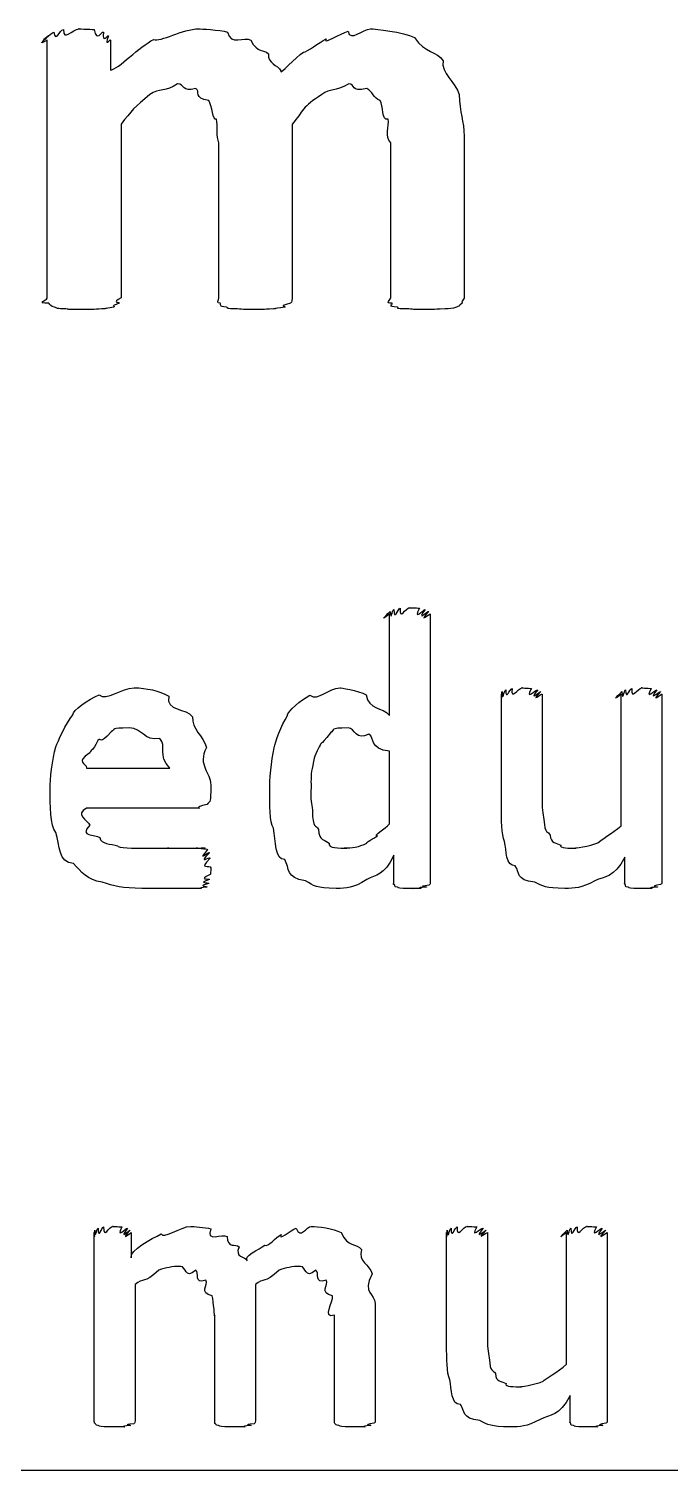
# Model space of a CAD drawing. Header units: millimetres. Extents: x 0 to 216, y 0 to 279.
# Drawn here: x 122.81 to 128.44, y 249.59 to 262.27 of the extents above; entities that cross this region are included whole.
import ezdxf

# ---------------------------------------------------------------- set-up
doc = ezdxf.new("R2010")
doc.units = ezdxf.units.MM
doc.layers.get('0').update_dxf_attribs({"linetype": 'CONTINUOUS'})

msp = doc.modelspace()

# ---------------------------------------------------------------- linework, layer by layer
at = {"color": 0}
for p, q in [((122.968, 259.897), (122.968, 262.168)), ((123.524, 262.168), (123.524, 261.903)), ((123.618, 261.429), (123.618, 259.902)), ((125.123, 261.429), (125.123, 259.902)), ((126.633, 261.324), (126.633, 259.897)), ((124.478, 259.902), (124.478, 261.264)), ((125.989, 259.902), (125.989, 261.264)), ((125.978, 256.228), (125.978, 257.121)), ((126.336, 257.121), (126.336, 254.762)), ((126.962, 255.429), (126.962, 256.416)), ((127.32, 256.416), (127.32, 255.528)), ((128.014, 255.258), (128.014, 256.416)), ((128.373, 256.416), (128.373, 254.762)), ((125.978, 255.275), (125.978, 255.914)), ((123.315, 255.765), (124.048, 255.765)), ((124.406, 255.616), (124.406, 255.556)), ((124.302, 255.413), (123.315, 255.413)), ((126.016, 254.768), (126.016, 254.999)), ((128.047, 254.762), (128.047, 254.982))]:
    msp.add_line(p, q, dxfattribs=at)
at = {"color": 152}
for p, q in [((123.383, 250.026), (123.383, 251.679)), ((123.708, 251.679), (123.708, 251.459)), ((126.48, 250.693), (126.48, 251.679)), ((126.839, 251.679), (126.839, 250.792)), ((127.533, 250.522), (127.533, 251.679)), ((127.891, 251.679), (127.891, 250.026)), ((123.741, 251.222), (123.741, 250.026)), ((124.799, 251.222), (124.799, 250.026)), ((125.852, 251.056), (125.852, 250.026)), ((124.441, 250.026), (124.441, 250.952)), ((125.494, 250.026), (125.494, 250.952)), ((127.566, 250.026), (127.566, 250.246)), ((61.0306, 249.59), (154.869, 249.59))]:
    msp.add_line(p, q, dxfattribs=at)
at = {"color": 0}
for points in [[(122.968, 262.168), (122.859, 262.097), (122.971, 262.195), (122.979, 262.206)], [(122.979, 262.206), (122.877, 262.123), (123.007, 262.231), (123.028, 262.239)], [(123.028, 262.239), (123.039, 262.141), (123.078, 262.257), (123.111, 262.261)], [(123.111, 262.261), (123.109, 262.148), (123.194, 262.267), (123.249, 262.267)], [(123.249, 262.267), (123.219, 262.267), (123.348, 262.264), (123.381, 262.261)], [(123.381, 262.261), (123.406, 262.141), (123.445, 262.25), (123.464, 262.239)], [(123.464, 262.239), (123.448, 262.123), (123.5, 262.22), (123.508, 262.206)], [(123.508, 262.206), (123.465, 262.097), (123.524, 262.181), (123.524, 262.168)], [(123.524, 261.903), (123.594, 261.91), (123.779, 262.114), (123.905, 262.173)], [(123.905, 262.173), (123.962, 262.148), (124.161, 262.267), (124.302, 262.267)], [(124.302, 262.267), (124.314, 262.267), (124.481, 262.257), (124.555, 262.239)], [(124.555, 262.239), (124.583, 262.115), (124.7, 262.201), (124.759, 262.168)], [(124.759, 262.168), (124.817, 262.049), (124.87, 262.093), (124.914, 262.047)], [(125.222, 262.063), (125.256, 262.06), (125.357, 262.148), (125.421, 262.179)], [(125.421, 262.179), (125.384, 262.12), (125.55, 262.23), (125.614, 262.245)], [(125.614, 262.245), (125.63, 262.148), (125.746, 262.267), (125.812, 262.267)], [(125.812, 262.267), (125.851, 262.267), (126.095, 262.241), (126.198, 262.19)], [(126.198, 262.19), (126.294, 262.049), (126.388, 262.074), (126.451, 261.986)], [(124.914, 262.047), (124.906, 261.958), (124.994, 261.953), (125.024, 261.898)], [(125.024, 261.898), (125.002, 261.851), (125.156, 262.019), (125.222, 262.063)], [(126.451, 261.986), (126.424, 261.877), (126.563, 261.801), (126.589, 261.688)], [(124.114, 261.782), (124.012, 261.707), (123.952, 261.75), (123.872, 261.688)], [(124.274, 261.743), (124.156, 261.707), (124.176, 261.782), (124.114, 261.782)], [(125.619, 261.782), (125.49, 261.707), (125.462, 261.75), (125.382, 261.688)], [(125.779, 261.743), (125.63, 261.707), (125.681, 261.782), (125.619, 261.782)], [(123.872, 261.688), (123.737, 261.586), (123.709, 261.542), (123.618, 261.429)], [(124.39, 261.638), (124.248, 261.656), (124.321, 261.717), (124.274, 261.743)], [(125.382, 261.688), (125.214, 261.586), (125.218, 261.542), (125.123, 261.429)], [(125.895, 261.638), (125.84, 261.656), (125.826, 261.717), (125.779, 261.743)], [(126.589, 261.688), (126.596, 261.531), (126.633, 261.452), (126.633, 261.324)], [(124.456, 261.473), (124.424, 261.451), (124.419, 261.594), (124.39, 261.638)], [(125.966, 261.473), (125.902, 261.451), (125.928, 261.594), (125.895, 261.638)], [(124.478, 261.264), (124.453, 261.322), (124.47, 261.41), (124.456, 261.473)], [(125.989, 261.264), (125.931, 261.322), (125.98, 261.41), (125.966, 261.473)], [(122.984, 259.853), (122.859, 259.848), (122.968, 259.882), (122.968, 259.897)], [(123.618, 259.902), (123.527, 259.848), (123.613, 259.866), (123.602, 259.853)], [(124.489, 259.853), (124.453, 259.848), (124.478, 259.883), (124.478, 259.902)], [(125.123, 259.902), (125.119, 259.848), (125.118, 259.866), (125.107, 259.853)], [(126, 259.853), (125.931, 259.848), (125.989, 259.883), (125.989, 259.902)], [(126.633, 259.897), (126.596, 259.848), (126.628, 259.866), (126.617, 259.853)], [(123.034, 259.819), (122.998, 259.822), (122.995, 259.842), (122.984, 259.853)], [(123.133, 259.803), (123.046, 259.804), (123.059, 259.811), (123.034, 259.819)], [(123.293, 259.798), (123.13, 259.798), (123.177, 259.799), (123.133, 259.803)], [(123.448, 259.803), (123.373, 259.798), (123.355, 259.798), (123.293, 259.798)], [(123.552, 259.819), (123.458, 259.804), (123.492, 259.806), (123.448, 259.803)], [(123.602, 259.853), (123.509, 259.822), (123.577, 259.83), (123.552, 259.819)], [(124.544, 259.819), (124.473, 259.822), (124.5, 259.842), (124.489, 259.853)], [(124.643, 259.803), (124.524, 259.804), (124.569, 259.811), (124.544, 259.819)], [(124.803, 259.798), (124.726, 259.798), (124.688, 259.799), (124.643, 259.803)], [(124.958, 259.803), (124.85, 259.798), (124.865, 259.798), (124.803, 259.798)], [(125.057, 259.819), (124.932, 259.804), (124.998, 259.806), (124.958, 259.803)], [(125.107, 259.853), (124.982, 259.822), (125.082, 259.83), (125.057, 259.819)], [(126.049, 259.819), (125.95, 259.822), (126.01, 259.842), (126, 259.853)], [(126.148, 259.803), (125.997, 259.804), (126.074, 259.811), (126.049, 259.819)], [(126.314, 259.798), (126.199, 259.798), (126.192, 259.799), (126.148, 259.803)], [(126.468, 259.803), (126.328, 259.798), (126.376, 259.798), (126.314, 259.798)], [(126.567, 259.819), (126.526, 259.804), (126.508, 259.806), (126.468, 259.803)], [(126.617, 259.853), (126.578, 259.822), (126.592, 259.83), (126.567, 259.819)], [(125.978, 257.121), (125.862, 257.029), (125.979, 257.135), (125.983, 257.143)], [(125.983, 257.143), (125.99, 257.044), (126.001, 257.156), (126.016, 257.16)], [(126.016, 257.16), (126.019, 257.051), (126.049, 257.167), (126.071, 257.171)], [(126.071, 257.171), (126.063, 257.058), (126.121, 257.176), (126.154, 257.176)], [(126.154, 257.176), (126.133, 257.176), (126.22, 257.174), (126.242, 257.171)], [(126.242, 257.171), (126.177, 257.051), (126.281, 257.163), (126.292, 257.16)], [(126.292, 257.16), (126.203, 257.044), (126.317, 257.15), (126.325, 257.143)], [(126.325, 257.143), (126.217, 257.029), (126.336, 257.128), (126.336, 257.121)], [(123.425, 256.41), (123.492, 256.352), (123.62, 256.471), (123.734, 256.471)], [(123.734, 256.471), (123.84, 256.471), (123.952, 256.446), (124.037, 256.399)], [(125.277, 256.405), (125.355, 256.352), (125.443, 256.471), (125.542, 256.471)], [(125.542, 256.471), (125.538, 256.471), (125.703, 256.45), (125.773, 256.41)], [(127, 256.454), (127.001, 256.349), (127.033, 256.465), (127.055, 256.465)], [(127.055, 256.465), (127.046, 256.352), (127.106, 256.471), (127.143, 256.471)], [(127.143, 256.471), (127.116, 256.471), (127.204, 256.468), (127.226, 256.465)], [(127.226, 256.465), (127.16, 256.349), (127.266, 256.461), (127.281, 256.454)], [(128.053, 256.454), (128.056, 256.349), (128.086, 256.465), (128.108, 256.465)], [(128.108, 256.465), (128.1, 256.352), (128.159, 256.471), (128.196, 256.471)], [(128.196, 256.471), (128.17, 256.471), (128.257, 256.468), (128.279, 256.465)], [(128.279, 256.465), (128.214, 256.349), (128.317, 256.461), (128.329, 256.454)], [(123.194, 256.234), (123.19, 256.272), (123.333, 256.369), (123.425, 256.41)], [(124.037, 256.399), (124.01, 256.261), (124.192, 256.294), (124.247, 256.217)], [(125.079, 256.223), (125.082, 256.268), (125.2, 256.363), (125.277, 256.405)], [(125.773, 256.41), (125.796, 256.272), (125.911, 256.308), (125.978, 256.228)], [(126.962, 256.416), (126.962, 256.323), (126.963, 256.43), (126.967, 256.438)], [(126.967, 256.438), (126.972, 256.339), (126.985, 256.45), (127, 256.454)], [(127.281, 256.454), (127.189, 256.339), (127.304, 256.445), (127.309, 256.438)], [(127.309, 256.438), (127.2, 256.328), (127.32, 256.427), (127.32, 256.416)], [(128.014, 256.416), (127.899, 256.323), (128.016, 256.43), (128.02, 256.438)], [(128.02, 256.438), (128.027, 256.339), (128.038, 256.45), (128.053, 256.454)], [(128.329, 256.454), (128.24, 256.339), (128.353, 256.445), (128.361, 256.438)], [(128.361, 256.438), (128.254, 256.323), (128.373, 256.423), (128.373, 256.416)], [(123.045, 255.953), (123.064, 256), (123.13, 256.157), (123.194, 256.234)], [(124.247, 256.217), (124.237, 256.107), (124.342, 256.049), (124.368, 255.947)], [(124.963, 255.942), (124.976, 255.992), (125.027, 256.146), (125.079, 256.223)], [(123.53, 256.085), (123.425, 255.96), (123.448, 256.041), (123.414, 256.008)], [(123.69, 256.118), (123.516, 256.118), (123.577, 256.107), (123.53, 256.085)], [(123.96, 256.024), (123.814, 256), (123.811, 256.118), (123.69, 256.118)], [(125.614, 256.118), (125.443, 256.118), (125.504, 256.103), (125.459, 256.074)], [(125.796, 256.063), (125.681, 256), (125.676, 256.118), (125.614, 256.118)], [(122.995, 255.583), (122.995, 255.662), (123.012, 255.843), (123.045, 255.953)], [(123.414, 256.008), (123.362, 255.898), (123.361, 255.942), (123.343, 255.898)], [(124.048, 255.765), (123.935, 255.875), (124.022, 255.961), (123.96, 256.024)], [(125.36, 255.953), (125.306, 255.843), (125.316, 255.849), (125.305, 255.787)], [(125.459, 256.074), (125.357, 255.942), (125.385, 256.004), (125.36, 255.953)], [(125.978, 255.914), (125.798, 255.931), (125.853, 256.03), (125.796, 256.063)], [(123.343, 255.898), (123.208, 255.812), (123.315, 255.812), (123.315, 255.765)], [(124.368, 255.947), (124.288, 255.783), (124.406, 255.734), (124.406, 255.616)], [(124.925, 255.567), (124.925, 255.655), (124.937, 255.831), (124.963, 255.942)], [(125.305, 255.787), (125.284, 255.717), (125.288, 255.662), (125.288, 255.6)], [(123.045, 255.198), (122.995, 255.261), (122.995, 255.436), (122.995, 255.583)], [(125.288, 255.6), (125.284, 255.468), (125.291, 255.462), (125.3, 255.396)], [(124.374, 255.446), (124.244, 255.413), (124.327, 255.413), (124.302, 255.413)], [(124.406, 255.556), (124.406, 255.457), (124.395, 255.468), (124.374, 255.446)], [(124.958, 255.236), (124.925, 255.283), (124.925, 255.452), (124.925, 255.567)], [(127.32, 255.528), (127.317, 255.402), (127.325, 255.368), (127.336, 255.313)], [(123.315, 255.413), (123.208, 255.357), (123.323, 255.308), (123.343, 255.264)], [(125.3, 255.396), (125.302, 255.221), (125.329, 255.276), (125.355, 255.225)], [(126.989, 255.12), (126.962, 255.184), (126.962, 255.308), (126.962, 255.429)], [(123.2, 254.927), (123.064, 254.927), (123.081, 255.09), (123.045, 255.198)], [(123.343, 255.264), (123.245, 255.155), (123.39, 255.186), (123.431, 255.154)], [(125.057, 254.961), (124.969, 254.952), (124.98, 255.129), (124.958, 255.236)], [(125.355, 255.225), (125.355, 255.122), (125.411, 255.137), (125.448, 255.104)], [(125.873, 255.17), (125.825, 255.162), (125.94, 255.233), (125.978, 255.275)], [(127.336, 255.313), (127.343, 255.177), (127.369, 255.215), (127.391, 255.175)], [(127.81, 255.109), (127.824, 255.126), (127.94, 255.192), (128.014, 255.258)], [(123.431, 255.154), (123.443, 255.093), (123.524, 255.1), (123.591, 255.082)], [(123.591, 255.082), (123.576, 255.06), (123.737, 255.06), (123.833, 255.06)], [(125.448, 255.104), (125.432, 255.06), (125.539, 255.06), (125.603, 255.06)], [(125.603, 255.06), (125.523, 255.06), (125.661, 255.063), (125.691, 255.071)], [(125.691, 255.071), (125.699, 255.074), (125.749, 255.089), (125.779, 255.104)], [(125.779, 255.104), (125.758, 255.107), (125.84, 255.144), (125.873, 255.17)], [(127.083, 254.905), (126.997, 254.901), (127.007, 255.039), (126.989, 255.12)], [(127.391, 255.175), (127.391, 255.1), (127.448, 255.109), (127.485, 255.087)], [(127.485, 255.087), (127.464, 255.06), (127.565, 255.06), (127.617, 255.06)], [(127.617, 255.06), (127.581, 255.06), (127.747, 255.076), (127.81, 255.109)], [(123.833, 255.06), (123.866, 255.06), (123.978, 255.06), (124.037, 255.06)], [(124.037, 255.06), (123.983, 255.06), (124.145, 255.06), (124.186, 255.06)], [(124.186, 255.06), (124.186, 255.06), (124.265, 255.06), (124.291, 255.06)], [(124.291, 255.06), (124.241, 255.06), (124.342, 255.06), (124.357, 255.06)], [(124.357, 255.06), (124.266, 255.06), (124.375, 255.056), (124.379, 255.049)], [(124.379, 255.049), (124.277, 254.93), (124.391, 255.035), (124.395, 255.021)], [(124.395, 255.021), (124.285, 254.905), (124.401, 254.993), (124.401, 254.972)], [(124.401, 254.972), (124.288, 254.861), (124.406, 254.922), (124.406, 254.889)], [(125.239, 254.773), (125.06, 254.798), (125.104, 254.883), (125.057, 254.961)], [(126.016, 254.999), (125.928, 254.809), (125.859, 254.835), (125.779, 254.784)], [(128.047, 254.982), (127.949, 254.795), (127.871, 254.817), (127.783, 254.773)], [(123.453, 254.762), (123.318, 254.78), (123.268, 254.853), (123.2, 254.927)], [(124.401, 254.828), (124.285, 254.773), (124.398, 254.798), (124.395, 254.784)], [(124.406, 254.889), (124.406, 254.806), (124.404, 254.846), (124.401, 254.828)], [(127.254, 254.762), (127.085, 254.78), (127.127, 254.846), (127.083, 254.905)], [(123.8, 254.707), (123.635, 254.707), (123.552, 254.725), (123.453, 254.762)], [(124.015, 254.707), (123.844, 254.707), (123.877, 254.707), (123.8, 254.707)], [(124.192, 254.707), (124.094, 254.707), (124.081, 254.707), (124.015, 254.707)], [(124.318, 254.707), (124.197, 254.707), (124.243, 254.707), (124.192, 254.707)], [(124.374, 254.718), (124.263, 254.707), (124.351, 254.707), (124.318, 254.707)], [(124.39, 254.751), (124.274, 254.725), (124.38, 254.729), (124.374, 254.718)], [(124.395, 254.784), (124.281, 254.747), (124.393, 254.762), (124.39, 254.751)], [(125.509, 254.707), (125.329, 254.707), (125.316, 254.729), (125.239, 254.773)], [(125.779, 254.784), (125.648, 254.707), (125.608, 254.707), (125.509, 254.707)], [(126.022, 254.74), (126.005, 254.736), (126.016, 254.757), (126.016, 254.768)], [(126.049, 254.718), (126.016, 254.721), (126.028, 254.732), (126.022, 254.74)], [(126.099, 254.707), (126.041, 254.71), (126.063, 254.714), (126.049, 254.718)], [(126.182, 254.707), (126.082, 254.707), (126.121, 254.707), (126.099, 254.707)], [(126.253, 254.707), (126.14, 254.707), (126.206, 254.707), (126.182, 254.707)], [(126.303, 254.718), (126.184, 254.71), (126.275, 254.71), (126.253, 254.707)], [(126.325, 254.734), (126.206, 254.721), (126.314, 254.725), (126.303, 254.718)], [(126.336, 254.762), (126.336, 254.732), (126.331, 254.742), (126.325, 254.734)], [(127.518, 254.707), (127.347, 254.707), (127.327, 254.725), (127.254, 254.762)], [(127.783, 254.773), (127.659, 254.707), (127.609, 254.707), (127.518, 254.707)], [(128.053, 254.74), (128.038, 254.736), (128.047, 254.754), (128.047, 254.762)], [(128.075, 254.718), (128.045, 254.721), (128.056, 254.732), (128.053, 254.74)], [(128.125, 254.707), (128.071, 254.71), (128.089, 254.714), (128.075, 254.718)], [(128.207, 254.707), (128.111, 254.707), (128.147, 254.707), (128.125, 254.707)], [(128.284, 254.707), (128.177, 254.707), (128.24, 254.707), (128.207, 254.707)], [(128.334, 254.718), (128.218, 254.71), (128.306, 254.71), (128.284, 254.707)], [(128.361, 254.74), (128.243, 254.721), (128.348, 254.725), (128.334, 254.718)], [(128.373, 254.762), (128.373, 254.736), (128.368, 254.747), (128.361, 254.74)]]:
    msp.add_open_spline(points, degree=3, dxfattribs=at)
at = {"color": 152}
for points in [[(123.383, 251.679), (123.383, 251.587), (123.384, 251.693), (123.388, 251.701)], [(123.388, 251.701), (123.39, 251.602), (123.401, 251.714), (123.416, 251.718)], [(123.416, 251.718), (123.419, 251.613), (123.446, 251.729), (123.465, 251.729)], [(123.465, 251.729), (123.46, 251.616), (123.515, 251.734), (123.548, 251.734)], [(123.548, 251.734), (123.522, 251.734), (123.603, 251.732), (123.625, 251.729)], [(123.625, 251.729), (123.566, 251.613), (123.664, 251.725), (123.675, 251.718)], [(123.675, 251.718), (123.588, 251.602), (123.693, 251.708), (123.697, 251.701)], [(123.697, 251.701), (123.599, 251.587), (123.708, 251.686), (123.708, 251.679)], [(123.708, 251.459), (123.691, 251.528), (123.887, 251.624), (123.972, 251.668)], [(123.972, 251.668), (123.978, 251.616), (124.143, 251.734), (124.231, 251.734)], [(124.231, 251.734), (124.249, 251.734), (124.356, 251.726), (124.408, 251.713)], [(124.408, 251.713), (124.356, 251.587), (124.51, 251.675), (124.551, 251.646)], [(124.551, 251.646), (124.554, 251.532), (124.626, 251.588), (124.656, 251.553)], [(124.882, 251.569), (124.904, 251.547), (124.981, 251.641), (125.025, 251.663)], [(125.025, 251.663), (124.992, 251.594), (125.113, 251.707), (125.157, 251.718)], [(125.157, 251.718), (125.198, 251.616), (125.246, 251.734), (125.29, 251.734)], [(125.29, 251.734), (125.348, 251.734), (125.484, 251.715), (125.554, 251.679)], [(125.554, 251.679), (125.61, 251.543), (125.687, 251.593), (125.731, 251.531)], [(126.48, 251.679), (126.48, 251.587), (126.482, 251.693), (126.486, 251.701)], [(126.486, 251.701), (126.492, 251.602), (126.504, 251.714), (126.519, 251.718)], [(126.519, 251.718), (126.521, 251.613), (126.552, 251.729), (126.574, 251.729)], [(126.574, 251.729), (126.565, 251.616), (126.625, 251.734), (126.662, 251.734)], [(126.662, 251.734), (126.635, 251.734), (126.723, 251.732), (126.745, 251.729)], [(126.745, 251.729), (126.679, 251.613), (126.785, 251.725), (126.8, 251.718)], [(126.8, 251.718), (126.708, 251.602), (126.824, 251.708), (126.828, 251.701)], [(126.828, 251.701), (126.719, 251.591), (126.839, 251.69), (126.839, 251.679)], [(127.533, 251.679), (127.418, 251.587), (127.535, 251.693), (127.539, 251.701)], [(127.539, 251.701), (127.546, 251.602), (127.557, 251.714), (127.572, 251.718)], [(127.572, 251.718), (127.575, 251.613), (127.605, 251.729), (127.627, 251.729)], [(127.627, 251.729), (127.619, 251.616), (127.678, 251.734), (127.715, 251.734)], [(127.715, 251.734), (127.689, 251.734), (127.776, 251.732), (127.798, 251.729)], [(127.798, 251.729), (127.733, 251.613), (127.836, 251.725), (127.847, 251.718)], [(127.847, 251.718), (127.759, 251.602), (127.872, 251.708), (127.881, 251.701)], [(127.881, 251.701), (127.773, 251.587), (127.891, 251.686), (127.891, 251.679)], [(124.656, 251.553), (124.613, 251.459), (124.708, 251.476), (124.728, 251.431)], [(124.728, 251.431), (124.686, 251.47), (124.834, 251.532), (124.882, 251.569)], [(125.731, 251.531), (125.698, 251.422), (125.805, 251.4), (125.825, 251.316)], [(123.95, 251.349), (123.815, 251.223), (123.818, 251.288), (123.741, 251.222)], [(124.143, 251.382), (124.062, 251.382), (124.017, 251.371), (123.95, 251.349)], [(124.276, 251.349), (124.176, 251.263), (124.194, 251.382), (124.143, 251.382)], [(124.364, 251.26), (124.249, 251.223), (124.311, 251.329), (124.276, 251.349)], [(124.419, 251.123), (124.298, 251.146), (124.389, 251.223), (124.364, 251.26)], [(125.009, 251.349), (124.874, 251.223), (124.876, 251.288), (124.799, 251.222)], [(125.196, 251.382), (125.116, 251.382), (125.071, 251.371), (125.009, 251.349)], [(125.329, 251.349), (125.23, 251.263), (125.247, 251.382), (125.196, 251.382)], [(125.422, 251.26), (125.308, 251.223), (125.368, 251.329), (125.329, 251.349)], [(125.477, 251.123), (125.356, 251.146), (125.447, 251.223), (125.422, 251.26)], [(125.825, 251.316), (125.734, 251.139), (125.852, 251.147), (125.852, 251.056)], [(124.441, 250.952), (124.441, 250.921), (124.433, 251.07), (124.419, 251.123)], [(125.494, 250.952), (125.378, 250.921), (125.488, 251.07), (125.477, 251.123)], [(126.839, 250.792), (126.836, 250.665), (126.844, 250.632), (126.855, 250.577)], [(126.508, 250.384), (126.48, 250.448), (126.48, 250.571), (126.48, 250.693)], [(126.855, 250.577), (126.862, 250.44), (126.889, 250.479), (126.91, 250.439)], [(127.329, 250.373), (127.343, 250.39), (127.459, 250.456), (127.533, 250.522)], [(126.602, 250.169), (126.516, 250.165), (126.526, 250.303), (126.508, 250.384)], [(126.91, 250.439), (126.91, 250.363), (126.967, 250.373), (127.004, 250.351)], [(127.137, 250.323), (127.101, 250.323), (127.266, 250.34), (127.329, 250.373)], [(127.004, 250.351), (126.983, 250.323), (127.084, 250.323), (127.137, 250.323)], [(127.566, 250.246), (127.468, 250.059), (127.39, 250.081), (127.302, 250.037)], [(126.772, 250.026), (126.605, 250.044), (126.646, 250.11), (126.602, 250.169)], [(123.388, 250.004), (123.383, 249.999), (123.383, 250.017), (123.383, 250.026)], [(123.416, 249.982), (123.394, 249.984), (123.395, 249.995), (123.388, 250.004)], [(123.73, 249.998), (123.61, 249.984), (123.716, 249.989), (123.702, 249.982)], [(123.741, 250.026), (123.738, 249.995), (123.737, 250.005), (123.73, 249.998)], [(124.447, 249.998), (124.441, 249.995), (124.441, 250.015), (124.441, 250.026)], [(124.474, 249.982), (124.452, 249.984), (124.453, 249.994), (124.447, 249.998)], [(124.788, 249.998), (124.668, 249.984), (124.774, 249.989), (124.761, 249.982)], [(124.799, 250.026), (124.797, 249.995), (124.795, 250.005), (124.788, 249.998)], [(125.499, 249.998), (125.495, 249.995), (125.494, 250.015), (125.494, 250.026)], [(125.532, 249.982), (125.506, 249.984), (125.506, 249.994), (125.499, 249.998)], [(125.841, 250.004), (125.723, 249.984), (125.827, 249.989), (125.814, 249.982)], [(125.852, 250.026), (125.852, 249.999), (125.848, 250.01), (125.841, 250.004)], [(127.037, 249.971), (126.866, 249.971), (126.846, 249.989), (126.772, 250.026)], [(127.302, 250.037), (127.178, 249.971), (127.128, 249.971), (127.037, 249.971)], [(127.572, 250.004), (127.557, 249.999), (127.566, 250.017), (127.566, 250.026)], [(127.594, 249.982), (127.564, 249.984), (127.575, 249.995), (127.572, 250.004)], [(127.881, 250.004), (127.762, 249.984), (127.867, 249.989), (127.853, 249.982)], [(127.891, 250.026), (127.891, 249.999), (127.888, 250.01), (127.881, 250.004)], [(123.471, 249.971), (123.419, 249.973), (123.43, 249.978), (123.416, 249.982)], [(123.559, 249.971), (123.467, 249.971), (123.496, 249.971), (123.471, 249.971)], [(123.647, 249.971), (123.537, 249.971), (123.595, 249.971), (123.559, 249.971)], [(123.702, 249.982), (123.584, 249.973), (123.672, 249.973), (123.647, 249.971)], [(124.529, 249.971), (124.477, 249.973), (124.488, 249.978), (124.474, 249.982)], [(124.617, 249.971), (124.525, 249.971), (124.554, 249.971), (124.529, 249.971)], [(124.706, 249.971), (124.595, 249.971), (124.653, 249.971), (124.617, 249.971)], [(124.761, 249.982), (124.64, 249.973), (124.728, 249.973), (124.706, 249.971)], [(125.587, 249.971), (125.535, 249.973), (125.546, 249.978), (125.532, 249.982)], [(125.676, 249.971), (125.579, 249.971), (125.61, 249.971), (125.587, 249.971)], [(125.758, 249.971), (125.65, 249.971), (125.709, 249.971), (125.676, 249.971)], [(125.814, 249.982), (125.698, 249.973), (125.783, 249.973), (125.758, 249.971)], [(127.643, 249.971), (127.59, 249.973), (127.608, 249.978), (127.594, 249.982)], [(127.726, 249.971), (127.63, 249.971), (127.666, 249.971), (127.643, 249.971)], [(127.803, 249.971), (127.696, 249.971), (127.759, 249.971), (127.726, 249.971)], [(127.853, 249.982), (127.737, 249.973), (127.825, 249.973), (127.803, 249.971)]]:
    msp.add_open_spline(points, degree=3, dxfattribs=at)

doc.saveas('drawing.dxf')
